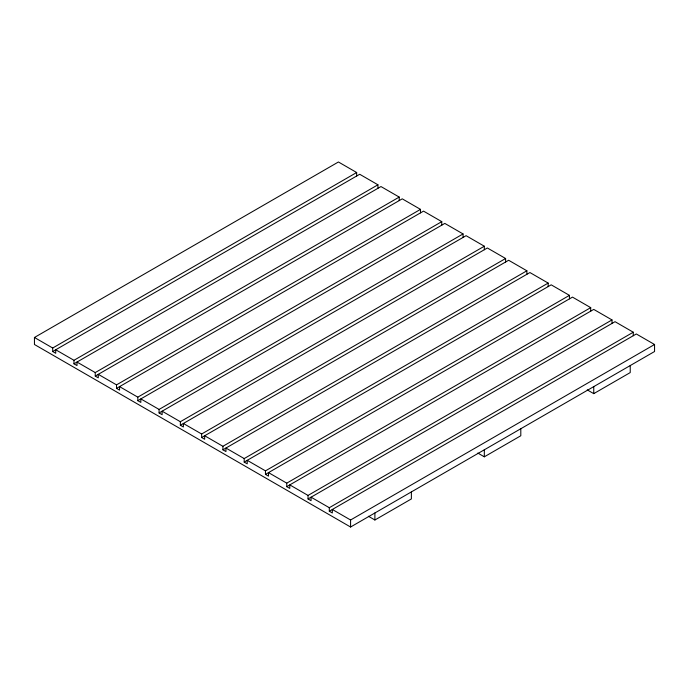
<?xml version="1.0" encoding="UTF-8"?>
<svg xmlns="http://www.w3.org/2000/svg" width="689" height="689" viewBox="0 0 689 689"><rect width="100%" height="100%" fill="white"/><g stroke="black" fill="none" stroke-linecap="round" stroke-linejoin="round"><path stroke-width="1.03" d="M633.269 335.724L633.269 332.219L329.299 507.707L329.299 511.221L636.309 333.967L654.55 344.5L654.55 351.519L350.58 527.016L34.45 344.5L34.45 337.481L338.42 161.984L356.661 172.517L356.661 176.022M34.45 337.481L52.691 348.014L356.661 172.517M52.691 348.014L52.691 351.519L359.701 174.265L377.934 184.798L377.934 188.312M52.691 351.519L55.731 353.276L55.731 349.762L73.964 360.295L377.934 184.798M73.964 360.295L73.964 363.801L380.974 186.555L399.215 197.08L399.215 200.594M73.964 363.801L77.004 365.558L77.004 362.052L95.246 372.577L399.215 197.08M95.246 372.577L95.246 376.091L402.255 198.837L420.497 209.37L420.497 212.875M95.246 376.091L98.286 377.848L98.286 374.334L116.519 384.867L420.497 209.37M116.519 384.867L116.519 388.372L423.528 211.127L441.77 221.651L441.77 225.165M116.519 388.372L119.559 390.129L119.559 386.615L137.8 397.148L441.77 221.651M137.8 397.148L137.8 400.662L444.81 223.408L463.051 233.941L463.051 237.447M137.8 400.662L140.84 402.41L140.84 398.905L159.081 409.43L463.051 233.941M159.081 409.43L159.081 412.944L466.091 235.69L484.324 246.223L484.324 249.728M159.081 412.944L162.122 414.7L162.122 411.187L180.354 421.72L484.324 246.223M180.354 421.72L180.354 425.225L487.364 247.98L505.605 258.504L505.605 262.018M180.354 425.225L183.395 426.982L183.395 423.477L201.636 434.001L505.605 258.504M201.636 434.001L201.636 437.515L508.646 260.261L526.878 270.794L526.878 274.3M201.636 437.515L204.676 439.272L204.676 435.758L222.909 446.291L526.878 270.794M222.909 446.291L222.909 449.796L529.919 272.543L548.16 283.076L548.16 286.59M222.909 449.796L225.949 451.553L225.949 448.039L244.19 458.573L548.16 283.076M244.19 458.573L244.19 462.086L551.2 284.833L569.441 295.357L569.441 298.871M244.19 462.086L247.23 463.835L247.23 460.33L265.472 470.854L569.441 295.357M265.472 470.854L265.472 474.368L572.481 297.114L590.714 307.647L590.714 311.152M265.472 474.368L268.503 476.125L268.503 472.611L286.745 483.144L590.714 307.647M286.745 483.144L286.745 486.649L593.754 309.404L611.996 319.929L611.996 323.442M286.745 486.649L289.785 488.406L289.785 484.892L308.026 495.425L611.996 319.929M308.026 495.425L308.026 498.939L615.036 321.685L633.269 332.219M329.299 511.221L332.339 512.978L332.339 509.464L350.58 519.997L654.55 344.5M368.391 516.242L374.894 519.997L411.376 498.939L411.376 491.92M477.821 453.061L484.324 456.816L520.806 435.758L520.806 428.739M587.243 389.879L593.754 393.643L630.228 372.577L630.228 365.558M329.299 507.707L311.066 497.182L311.066 500.688L308.026 498.939M593.754 386.615L593.754 393.643M484.324 449.796L484.324 456.816M374.894 512.978L374.894 519.997M350.58 519.997L350.58 527.016"/></g></svg>
